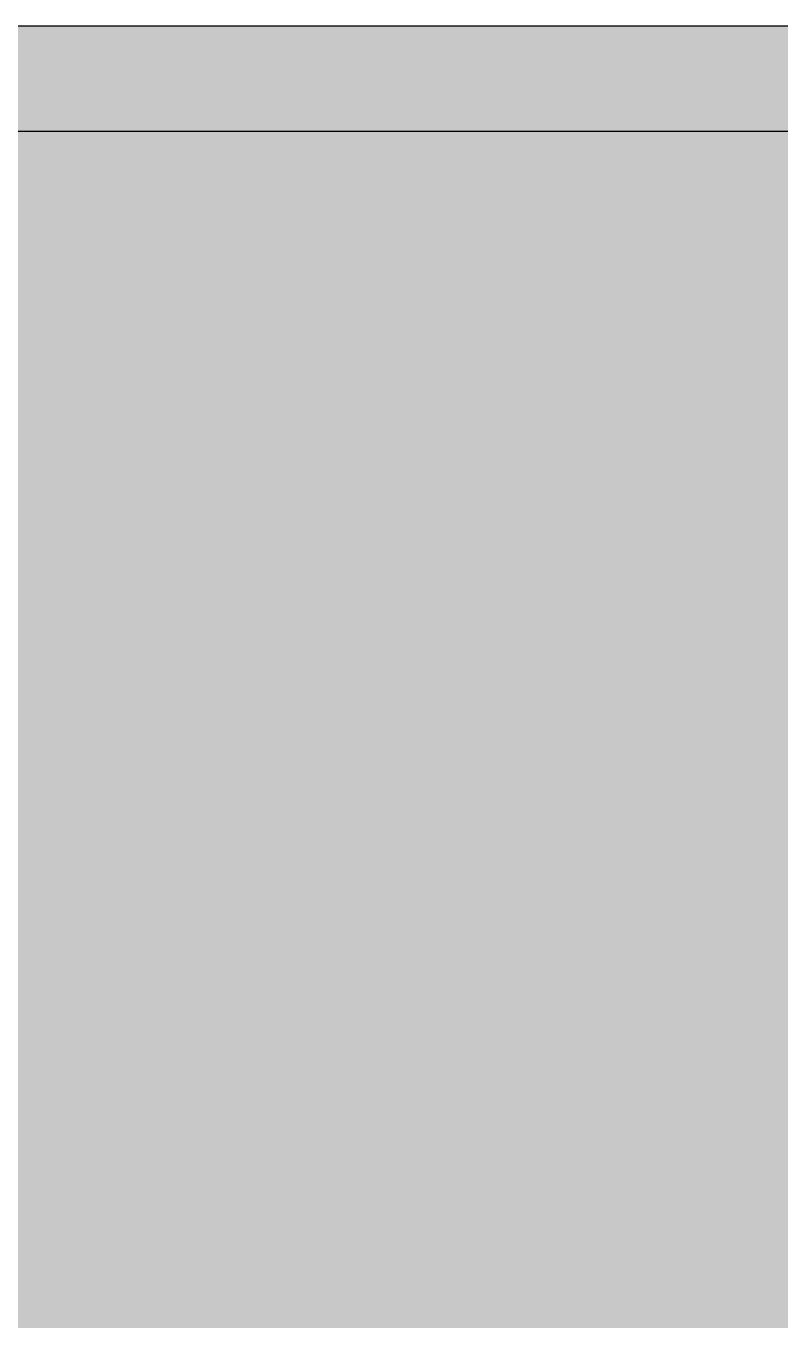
# Model space of a CAD drawing. Header units: millimetres. Extents: x 0 to 318, y 0 to 212.
# Drawn here: x 101.6 to 139.6, y 146.6 to 211.7 of the extents above; entities that cross this region are included whole.
import ezdxf

# ---------------------------------------------------------------- set-up
doc = ezdxf.new("R2010")
doc.units = ezdxf.units.MM

msp = doc.modelspace()

# ---------------------------------------------------------------- hatches: boundary and pattern name
for color, points in [(254, [(14.1633, 0.0536), (13.9878, 0.0533), (13.8125, 0.0559), (13.6373, 0.061), (13.462, 0.0686), (13.2893, 0.0787), (13.114, 0.0914), (12.9413, 0.1041), (12.7686, 0.1219), (12.5959, 0.1397), (12.4231, 0.16), (12.2504, 0.1829), (12.0777, 0.2057), (11.9075, 0.2337), (11.7373, 0.2616), (11.5672, 0.2921), (11.397, 0.3251), (11.2268, 0.3607), (11.0592, 0.3988), (10.8915, 0.4369), (10.7239, 0.4775), (10.5562, 0.5207), (10.3886, 0.5664), (10.2235, 0.6121), (10.0584, 0.6629), (9.8933, 0.7137), (9.7307, 0.7671), (9.5682, 0.8204), (9.4056, 0.8788), (9.2431, 0.9373), (9.083, 0.9982), (8.923, 1.0617), (8.763, 1.1252), (8.6055, 1.1938), (8.4455, 1.2624), (8.2906, 1.331), (8.1331, 1.4046), (7.9781, 1.4783), (7.8232, 1.5545), (7.6708, 1.6332), (7.5184, 1.7145), (7.366, 1.7958), (7.2161, 1.8796), (7.0663, 1.966), (6.919, 2.0523), (6.7716, 2.1438), (6.6243, 2.2352), (6.4795, 2.3266), (6.3348, 2.4232), (6.19, 2.5197), (6.0477, 2.6187), (5.908, 2.7178), (5.7683, 2.8194), (5.6286, 2.9235), (5.4915, 3.0302), (5.3543, 3.1369), (5.2197, 3.2461), (5.0851, 3.3579), (4.953, 3.4722), (4.8209, 3.5865), (4.6914, 3.7033), (4.5644, 3.8202), (4.4348, 3.9395), (4.3104, 4.0615), (4.1859, 4.1859), (4.0615, 4.3104), (3.9395, 4.4348), (3.8202, 4.5618), (3.7033, 4.6914), (3.5865, 4.8209), (3.4722, 4.953), (3.3579, 5.0851), (3.2487, 5.2197), (3.1369, 5.3543), (3.0302, 5.4915), (2.9235, 5.6286), (2.8194, 5.7683), (2.7178, 5.908), (2.6187, 6.0477), (2.5197, 6.19), (2.4232, 6.3348), (2.3266, 6.477), (2.2352, 6.6243), (2.1438, 6.7691), (2.0523, 6.9164), (1.966, 7.0663), (1.8796, 7.2161), (1.7958, 7.366), (1.7145, 7.5184), (1.6332, 7.6708), (1.5545, 7.8232), (1.4783, 7.9781), (1.4046, 8.1331), (1.331, 8.2906), (1.2598, 8.4455), (1.1913, 8.603), (1.1252, 8.763), (1.0592, 8.923), (0.9982, 9.083), (0.9373, 9.2431), (0.8763, 9.4056), (0.8204, 9.5682), (0.7645, 9.7307), (0.7112, 9.8933), (0.6604, 10.0584), (0.6121, 10.2235), (0.5639, 10.3911), (0.5207, 10.5562), (0.4775, 10.7239), (0.4343, 10.8915), (0.3962, 11.0592), (0.3607, 11.2268), (0.3251, 11.397), (0.2921, 11.5672), (0.2616, 11.7373), (0.2311, 11.9075), (0.2057, 12.0802), (0.1803, 12.2504), (0.1575, 12.4231), (0.1372, 12.5959), (0.1194, 12.7686), (0.1041, 12.9413), (0.0889, 13.1166), (0.0787, 13.2893), (0.0686, 13.4645), (0.061, 13.6373), (0.0559, 13.8125), (0.0508, 13.9878), (0.0508, 14.163), (0.0522, 197.6092), (0.0508, 197.7822), (0.0559, 197.9574), (0.061, 198.1327), (0.0686, 198.308), (0.0787, 198.4807), (0.0889, 198.6559), (0.1041, 198.8287), (0.1194, 199.0014), (0.1372, 199.1741), (0.1575, 199.3468), (0.1803, 199.5195), (0.2057, 199.6923), (0.2311, 199.8624), (0.2616, 200.0326), (0.2921, 200.2028), (0.3251, 200.373), (0.3607, 200.5432), (0.3962, 200.7108), (0.4343, 200.8784), (0.4775, 201.0461), (0.5207, 201.2137), (0.5639, 201.3814), (0.6121, 201.5465), (0.6604, 201.7116), (0.7112, 201.8767), (0.7645, 202.0392), (0.8204, 202.2018), (0.8763, 202.3643), (0.9373, 202.5269), (0.9982, 202.6869), (1.0592, 202.8469), (1.1252, 203.007), (1.1913, 203.1644), (1.2598, 203.3245), (1.331, 203.4794), (1.4046, 203.6369), (1.4783, 203.7918), (1.5545, 203.9468), (1.6332, 204.0992), (1.7145, 204.2516), (1.7958, 204.404), (1.8796, 204.5538), (1.966, 204.7037), (2.0523, 204.851), (2.1438, 204.9983), (2.2352, 205.1456), (2.3266, 205.2904), (2.4232, 205.4352), (2.5197, 205.58), (2.6187, 205.7222), (2.7178, 205.8619), (2.8194, 206.0016), (2.9235, 206.1413), (3.0302, 206.2785), (3.1369, 206.4156), (3.2487, 206.5503), (3.3579, 206.6849), (3.4722, 206.817), (3.5865, 206.949), (3.7033, 207.0786), (3.8202, 207.2056), (3.9395, 207.3351), (4.0615, 207.4596), (4.1859, 207.584), (4.3104, 207.7085), (4.4348, 207.8304), (4.5644, 207.9498), (4.6914, 208.0666), (4.8209, 208.1835), (4.953, 208.2978), (5.0851, 208.4121), (5.2197, 208.5213), (5.3543, 208.6331), (5.4915, 208.7397), (5.6286, 208.8464), (5.7683, 208.9506), (5.908, 209.0522), (6.0477, 209.1512), (6.19, 209.2503), (6.3348, 209.3468), (6.4795, 209.4433), (6.6243, 209.5348), (6.7716, 209.6262), (6.919, 209.7176), (7.0663, 209.804), (7.2161, 209.8904), (7.366, 209.9742), (7.5184, 210.0555), (7.6708, 210.1367), (7.8232, 210.2155), (7.9781, 210.2917), (8.1331, 210.3653), (8.2906, 210.439), (8.4455, 210.5101), (8.6055, 210.5787), (8.763, 210.6447), (8.923, 210.7108), (9.083, 210.7717), (9.2431, 210.8327), (9.4056, 210.8937), (9.5682, 210.9495), (9.7307, 211.0054), (9.8933, 211.0588), (10.0584, 211.1096), (10.2235, 211.1578), (10.3886, 211.2061), (10.5562, 211.2493), (10.7239, 211.2924), (10.8915, 211.3356), (11.0592, 211.3737), (11.2268, 211.4093), (11.397, 211.4448), (11.5672, 211.4779), (11.7373, 211.5083), (11.9075, 211.5388), (12.0777, 211.5642), (12.2504, 211.5896), (12.4231, 211.6125), (12.5959, 211.6328), (12.7686, 211.6506), (12.9413, 211.6658), (13.114, 211.6811), (13.2893, 211.6912), (13.462, 211.7014), (13.6373, 211.709), (13.8125, 211.7141), (13.9878, 211.7192), (14.163, 211.7192), (303.4411, 211.7203), (303.6164, 211.7192), (303.7891, 211.7141), (303.9643, 211.709), (304.1396, 211.7014), (304.3149, 211.6912), (304.4876, 211.6811), (304.6603, 211.6658), (304.8356, 211.6506), (305.0083, 211.6328), (305.181, 211.6125), (305.3512, 211.5896), (305.5239, 211.5642), (305.6941, 211.5388), (305.8668, 211.5083), (306.037, 211.4779), (306.2072, 211.4448), (306.3748, 211.4093), (306.545, 211.3737), (306.7126, 211.3356), (306.8803, 211.2924), (307.0479, 211.2493), (307.213, 211.2061), (307.3781, 211.1578), (307.5432, 211.1096), (307.7083, 211.0588), (307.8734, 211.0054), (308.036, 210.9495), (308.1985, 210.8937), (308.3611, 210.8327), (308.5211, 210.7717), (308.6811, 210.7108), (308.8411, 210.6447), (308.9986, 210.5787), (309.1561, 210.5101), (309.3136, 210.439), (309.4711, 210.3653), (309.626, 210.2917), (309.7784, 210.2155), (309.9333, 210.1367), (310.0857, 210.0555), (310.2381, 209.9742), (310.388, 209.8904), (310.5379, 209.804), (310.6852, 209.7176), (310.8325, 209.6262), (310.9798, 209.5348), (311.1246, 209.4433), (311.2694, 209.3468), (311.4116, 209.2503), (311.5539, 209.1512), (311.6961, 209.0522), (311.8358, 208.9506), (311.9755, 208.8464), (312.1127, 208.7397), (312.2473, 208.6331), (312.3844, 208.5213), (312.5165, 208.4121), (312.6511, 208.2978), (312.7807, 208.1835), (312.9128, 208.0666), (313.0398, 207.9498), (313.1668, 207.8304), (313.2938, 207.7085), (313.4182, 207.584), (313.5427, 207.4596), (313.6621, 207.3351), (313.784, 207.2056), (313.9008, 207.0786), (314.0177, 206.949), (314.132, 206.817), (314.2463, 206.6849), (314.3555, 206.5503), (314.4647, 206.4156), (314.5739, 206.2785), (314.6781, 206.1413), (314.7822, 206.0016), (314.8863, 205.8619), (314.9854, 205.7222), (315.0845, 205.58), (315.181, 205.4352), (315.275, 205.2904), (315.3689, 205.1456), (315.4604, 204.9983), (315.5493, 204.851), (315.6382, 204.7037), (315.7245, 204.5538), (315.8084, 204.404), (315.8896, 204.2516), (315.9684, 204.0992), (316.0471, 203.9468), (316.1233, 203.7918), (316.1995, 203.6369), (316.2706, 203.4794), (316.3418, 203.3245), (316.4103, 203.1644), (316.4764, 203.007), (316.5424, 202.8469), (316.6059, 202.6869), (316.6669, 202.5269), (316.7253, 202.3643), (316.7812, 202.2018), (316.8371, 202.0392), (316.8904, 201.8767), (316.9412, 201.7116), (316.9895, 201.5465), (317.0377, 201.3814), (317.0834, 201.2137), (317.1266, 201.0461), (317.1673, 200.8784), (317.2054, 200.7108), (317.2435, 200.5432), (317.2765, 200.373), (317.3095, 200.2028), (317.34, 200.0326), (317.3705, 199.8624), (317.3959, 199.6923), (317.4213, 199.5195), (317.4441, 199.3468), (317.4644, 199.1741), (317.4822, 199.0014), (317.4975, 198.8287), (317.5127, 198.6559), (317.5229, 198.4807), (317.533, 198.308), (317.5406, 198.1327), (317.5457, 197.9574), (317.5508, 197.7822), (317.5508, 197.6069), (317.5522, 14.1647), (317.5508, 13.9878), (317.5457, 13.8125), (317.5406, 13.6373), (317.533, 13.4645), (317.5229, 13.2893), (317.5127, 13.1166), (317.4975, 12.9413), (317.4822, 12.7686), (317.4644, 12.5959), (317.4441, 12.4231), (317.4213, 12.2504), (317.3959, 12.0802), (317.3705, 11.9075), (317.34, 11.7373), (317.3095, 11.5672), (317.2765, 11.397), (317.2435, 11.2268), (317.2054, 11.0592), (317.1673, 10.8915), (317.1266, 10.7239), (317.0834, 10.5562), (317.0377, 10.3911), (316.9895, 10.2235), (316.9412, 10.0584), (316.8904, 9.8933), (316.8371, 9.7307), (316.7812, 9.5682), (316.7253, 9.4056), (316.6669, 9.2431), (316.6059, 9.083), (316.5424, 8.923), (316.4764, 8.763), (316.4103, 8.603), (316.3418, 8.4455), (316.2706, 8.2906), (316.1995, 8.1331), (316.1233, 7.9781), (316.0471, 7.8232), (315.9684, 7.6708), (315.8896, 7.5184), (315.8084, 7.366), (315.7245, 7.2161), (315.6382, 7.0663), (315.5493, 6.9164), (315.4604, 6.7691), (315.3689, 6.6243), (315.275, 6.477), (315.181, 6.3348), (315.0845, 6.19), (314.9854, 6.0477), (314.8863, 5.908), (314.7822, 5.7683), (314.6781, 5.6286), (314.5739, 5.4915), (314.4647, 5.3543), (314.3555, 5.2197), (314.2463, 5.0851), (314.132, 4.953), (314.0177, 4.8209), (313.9008, 4.6914), (313.784, 4.5618), (313.6621, 4.4348), (313.5427, 4.3104), (313.4182, 4.1859), (313.2938, 4.0615), (313.1668, 3.9395), (313.0398, 3.8202), (312.9128, 3.7033), (312.7807, 3.5865), (312.6511, 3.4722), (312.5165, 3.3579), (312.3844, 3.2461), (312.2473, 3.1369), (312.1127, 3.0302), (311.9755, 2.9235), (311.8358, 2.8194), (311.6961, 2.7178), (311.5539, 2.6187), (311.4116, 2.5197), (311.2694, 2.4232), (311.1246, 2.3266), (310.9798, 2.2352), (310.8325, 2.1438), (310.6852, 2.0523), (310.5379, 1.966), (310.388, 1.8796), (310.2381, 1.7958), (310.0857, 1.7145), (309.9333, 1.6332), (309.7784, 1.5545), (309.626, 1.4783), (309.4711, 1.4046), (309.3136, 1.331), (309.1561, 1.2624), (308.9986, 1.1938), (308.8411, 1.1252), (308.6811, 1.0617), (308.5211, 0.9982), (308.3611, 0.9373), (308.1985, 0.8788), (308.036, 0.8204), (307.8734, 0.7671), (307.7083, 0.7137), (307.5432, 0.6629), (307.3781, 0.6121), (307.213, 0.5664), (307.0479, 0.5207), (306.8803, 0.4775), (306.7126, 0.4369), (306.545, 0.3988), (306.3748, 0.3607), (306.2072, 0.3251), (306.037, 0.2921), (305.8668, 0.2616), (305.6941, 0.2337), (305.5239, 0.2057), (305.3512, 0.1829), (305.181, 0.16), (305.0083, 0.1397), (304.8356, 0.1219), (304.6603, 0.1041), (304.4876, 0.0914), (304.3149, 0.0787), (304.1396, 0.0686), (303.9643, 0.061), (303.7891, 0.0559), (303.6164, 0.0533), (303.4411, 0.0533)]), (144, [(14.1633, 5.3453), (13.9344, 5.3467), (13.7084, 5.3543), (13.4849, 5.3696), (13.2613, 5.3899), (13.0378, 5.4153), (12.8194, 5.4458), (12.6009, 5.4813), (12.385, 5.522), (12.1717, 5.5702), (11.9583, 5.621), (11.7475, 5.6794), (11.5392, 5.7404), (11.3335, 5.8064), (11.1303, 5.8801), (10.9296, 5.9563), (10.729, 6.0376), (10.5334, 6.1239), (10.3378, 6.2128), (10.1473, 6.3094), (9.9593, 6.4084), (9.7714, 6.5126), (9.5885, 6.6218), (9.4082, 6.7335), (9.2304, 6.8504), (9.0576, 6.9698), (8.8849, 7.0968), (8.7173, 7.2238), (8.5522, 7.3584), (8.3896, 7.4955), (8.2321, 7.6352), (8.0772, 7.78), (7.9273, 7.9273), (7.7775, 8.0772), (7.6352, 8.2321), (7.493, 8.3922), (7.3558, 8.5522), (7.2238, 8.7173), (7.0942, 8.8875), (6.9698, 9.0576), (6.8504, 9.2329), (6.7335, 9.4107), (6.6192, 9.591), (6.5126, 9.7739), (6.4084, 9.9593), (6.3068, 10.1473), (6.2128, 10.3403), (6.1214, 10.5334), (6.035, 10.7315), (5.9538, 10.9296), (5.8776, 11.1303), (5.8064, 11.3335), (5.7404, 11.5418), (5.6769, 11.75), (5.621, 11.9583), (5.5677, 12.1717), (5.522, 12.385), (5.4813, 12.6009), (5.4432, 12.8194), (5.4127, 13.0404), (5.3873, 13.2613), (5.3696, 13.4849), (5.3543, 13.7084), (5.3467, 13.937), (5.3416, 14.163), (5.3439, 197.6092), (5.3467, 197.8355), (5.3543, 198.0616), (5.3696, 198.2851), (5.3873, 198.5086), (5.4127, 198.7321), (5.4432, 198.9506), (5.4813, 199.169), (5.522, 199.3849), (5.5677, 199.5983), (5.621, 199.8116), (5.6769, 200.0225), (5.7404, 200.2307), (5.8064, 200.4365), (5.8776, 200.6397), (5.9538, 200.8403), (6.035, 201.041), (6.1214, 201.2366), (6.2128, 201.4322), (6.3068, 201.6227), (6.4084, 201.8106), (6.5126, 201.9986), (6.6192, 202.1815), (6.7335, 202.3618), (6.8504, 202.5396), (6.9698, 202.7123), (7.0942, 202.885), (7.2238, 203.0527), (7.3558, 203.2178), (7.493, 203.3803), (7.6352, 203.5378), (7.7775, 203.6928), (7.9273, 203.8426), (8.0772, 203.9925), (8.2321, 204.1347), (8.3896, 204.277), (8.5522, 204.4141), (8.7173, 204.5462), (8.8849, 204.6757), (9.0576, 204.8002), (9.2304, 204.9196), (9.4082, 205.0364), (9.5885, 205.1507), (9.7714, 205.2574), (9.9593, 205.3615), (10.1473, 205.4631), (10.3378, 205.5571), (10.5334, 205.6486), (10.729, 205.7349), (10.9296, 205.8162), (11.1303, 205.8924), (11.3335, 205.9635), (11.5392, 206.0296), (11.7475, 206.0931), (11.9583, 206.1489), (12.1717, 206.2023), (12.385, 206.248), (12.6009, 206.2886), (12.8194, 206.3267), (13.0378, 206.3572), (13.2613, 206.3826), (13.4849, 206.4004), (13.7084, 206.4156), (13.9344, 206.4233), (14.163, 206.4283), (303.4411, 206.4286), (303.6672, 206.4233), (303.8932, 206.4156), (304.1193, 206.4004), (304.3428, 206.3826), (304.5638, 206.3572), (304.7822, 206.3267), (305.0007, 206.2886), (305.2166, 206.248), (305.4325, 206.2023), (305.6433, 206.1489), (305.8541, 206.0931), (306.0624, 206.0296), (306.2681, 205.9635), (306.4713, 205.8924), (306.6745, 205.8162), (306.8726, 205.7349), (307.0708, 205.6486), (307.2638, 205.5571), (307.4543, 205.4631), (307.6448, 205.3615), (307.8302, 205.2574), (308.0131, 205.1507), (308.1934, 205.0364), (308.3712, 204.9196), (308.5465, 204.8002), (308.7167, 204.6757), (308.8843, 204.5462), (309.0494, 204.4141), (309.212, 204.277), (309.3695, 204.1347), (309.5244, 203.9925), (309.6768, 203.8426), (309.8241, 203.6928), (309.9689, 203.5378), (310.1086, 203.3803), (310.2458, 203.2178), (310.3778, 203.0527), (310.5074, 202.885), (310.6318, 202.7123), (310.7538, 202.5396), (310.8706, 202.3618), (310.9824, 202.1815), (311.0916, 201.9986), (311.1957, 201.8106), (311.2948, 201.6227), (311.3888, 201.4322), (311.4802, 201.2366), (311.5666, 201.041), (311.6478, 200.8403), (311.724, 200.6397), (311.7952, 200.4365), (311.8637, 200.2307), (311.9247, 200.0225), (311.9806, 199.8116), (312.0339, 199.5983), (312.0796, 199.3849), (312.1203, 199.169), (312.1584, 198.9506), (312.1889, 198.7321), (312.2143, 198.5086), (312.2346, 198.2851), (312.2473, 198.0616), (312.2574, 197.8355), (312.26, 197.6069), (312.2605, 14.1647), (312.2574, 13.937), (312.2473, 13.7084), (312.2346, 13.4849), (312.2143, 13.2613), (312.1889, 13.0404), (312.1584, 12.8194), (312.1203, 12.6009), (312.0796, 12.385), (312.0339, 12.1717), (311.9806, 11.9583), (311.9247, 11.75), (311.8637, 11.5418), (311.7952, 11.3335), (311.724, 11.1303), (311.6478, 10.9296), (311.5666, 10.7315), (311.4802, 10.5334), (311.3888, 10.3403), (311.2948, 10.1473), (311.1957, 9.9593), (311.0916, 9.7739), (310.9824, 9.591), (310.8706, 9.4107), (310.7538, 9.2329), (310.6318, 9.0576), (310.5074, 8.8875), (310.3778, 8.7173), (310.2458, 8.5522), (310.1086, 8.3922), (309.9689, 8.2321), (309.8241, 8.0772), (309.6768, 7.9273), (309.5244, 7.78), (309.3695, 7.6352), (309.212, 7.4955), (309.0494, 7.3584), (308.8843, 7.2238), (308.7167, 7.0968), (308.5465, 6.9698), (308.3712, 6.8504), (308.1934, 6.7335), (308.0131, 6.6218), (307.8302, 6.5126), (307.6448, 6.4084), (307.4543, 6.3094), (307.2638, 6.2128), (307.0708, 6.1239), (306.8726, 6.0376), (306.6745, 5.9563), (306.4713, 5.8801), (306.2681, 5.8064), (306.0624, 5.7404), (305.8541, 5.6794), (305.6433, 5.621), (305.4325, 5.5702), (305.2166, 5.522), (305.0007, 5.4813), (304.7822, 5.4458), (304.5638, 5.4153), (304.3428, 5.3899), (304.1193, 5.3696), (303.8932, 5.3543), (303.6672, 5.3467), (303.4411, 5.3442)])]:
    msp.add_hatch(color=color).paths.add_polyline_path(points)
h = msp.add_hatch(color=254)
edge = h.paths.add_edge_path()
edge.add_line((129.2433, 160.9545), (129.4308, 160.9547))
edge.add_line((129.4308, 160.9547), (129.6162, 160.9598))
edge.add_line((129.6162, 160.9598), (129.8016, 160.9674))
edge.add_line((129.8016, 160.9674), (129.982, 160.9801))
edge.add_line((129.982, 160.9801), (130.1648, 160.9954))
edge.add_line((130.1648, 160.9954), (130.3426, 161.0157))
edge.add_line((130.3426, 161.0157), (130.5179, 161.0385))
edge.add_line((130.5179, 161.0385), (130.6932, 161.0639))
edge.add_line((130.6932, 161.0639), (130.8659, 161.0944))
edge.add_line((130.8659, 161.0944), (131.0361, 161.13))
edge.add_line((131.0361, 161.13), (131.2037, 161.1681))
edge.add_line((131.2037, 161.1681), (131.3688, 161.2087))
edge.add_line((131.3688, 161.2087), (131.5339, 161.2544))
edge.add_line((131.5339, 161.2544), (131.6939, 161.3027))
edge.add_line((131.6939, 161.3027), (131.8539, 161.356))
edge.add_line((131.8539, 161.356), (132.0089, 161.4119))
edge.add_line((132.0089, 161.4119), (132.1638, 161.4754))
edge.add_line((132.1638, 161.4754), (132.3162, 161.5389))
edge.add_line((132.3162, 161.5389), (132.4661, 161.6075))
edge.add_line((132.4661, 161.6075), (132.6134, 161.6812))
edge.add_line((132.6134, 161.6812), (132.7556, 161.7599))
edge.add_line((132.7556, 161.7599), (132.8979, 161.8412))
edge.add_line((132.8979, 161.8412), (133.0376, 161.9275))
edge.add_line((133.0376, 161.9275), (133.1747, 162.0164))
edge.add_line((133.1747, 162.0164), (133.3068, 162.1104))
edge.add_line((133.3068, 162.1104), (133.4389, 162.2095))
edge.add_line((133.4389, 162.2095), (133.5684, 162.3136))
edge.add_line((133.5684, 162.3136), (133.6929, 162.4203))
edge.add_line((133.6929, 162.4203), (133.8174, 162.5321))
edge.add_line((133.8174, 162.5321), (133.9367, 162.6489))
edge.add_line((133.9367, 162.6489), (134.0536, 162.7683))
edge.add_line((134.0536, 162.7683), (134.1679, 162.8953))
edge.add_line((134.1679, 162.8953), (134.2796, 163.0248))
edge.add_line((134.2796, 163.0248), (134.3863, 163.1594))
edge.add_line((134.3863, 163.1594), (134.493, 163.2966))
edge.add_line((134.493, 163.2966), (134.5946, 163.4414))
edge.add_line((134.5946, 163.4414), (134.6937, 163.5912))
edge.add_line((134.6937, 163.5912), (134.7902, 163.7436))
edge.add_line((134.7902, 163.7436), (134.8816, 163.9011))
edge.add_line((134.8816, 163.9011), (134.9731, 164.0637))
edge.add_line((134.9731, 164.0637), (135.0594, 164.2339))
edge.add_line((135.0594, 164.2339), (135.1407, 164.4066))
edge.add_line((135.1407, 164.4066), (135.222, 164.5844))
edge.add_line((135.222, 164.5844), (135.2982, 164.7673))
edge.add_line((135.2982, 164.7673), (135.3718, 164.9552))
edge.add_line((135.3718, 164.9552), (135.4404, 165.1457))
edge.add_line((135.4404, 165.1457), (135.5065, 165.3438))
edge.add_line((135.5065, 165.3438), (135.57, 165.547))
edge.add_line((135.57, 165.547), (135.6284, 165.7553))
edge.add_line((135.6284, 165.7553), (135.6843, 165.9687))
edge.add_line((135.6843, 165.9687), (135.7351, 166.1871))
edge.add_line((135.7351, 166.1871), (135.7833, 166.4132))
edge.add_line((135.7833, 166.4132), (135.829, 166.6418))
edge.add_line((135.829, 166.6418), (135.8697, 166.8755))
edge.add_line((135.8697, 166.8755), (135.9078, 167.1168))
edge.add_line((135.9078, 167.1168), (135.9408, 167.3631))
edge.add_line((135.9408, 167.3631), (135.9713, 167.6121))
edge.add_line((135.9713, 167.6121), (135.9967, 167.8686))
edge.add_line((135.9967, 167.8686), (136.0195, 168.1302))
edge.add_line((136.0195, 168.1302), (136.0373, 168.3995))
edge.add_line((136.0373, 168.3995), (136.05, 168.6712))
edge.add_line((136.05, 168.6712), (136.0602, 168.9506))
edge.add_line((136.0602, 168.9506), (136.0678, 169.2351))
edge.add_line((136.0678, 169.2351), (136.0678, 169.5272))
edge.add_line((136.0678, 169.5272), (136.0678, 169.8168))
edge.add_line((136.0678, 169.8168), (136.0602, 170.1013))
edge.add_line((136.0602, 170.1013), (136.05, 170.3807))
edge.add_line((136.05, 170.3807), (136.0373, 170.6524))
edge.add_line((136.0373, 170.6524), (136.0195, 170.9217))
edge.add_line((136.0195, 170.9217), (135.9967, 171.1833))
edge.add_line((135.9967, 171.1833), (135.9713, 171.4398))
edge.add_line((135.9713, 171.4398), (135.9408, 171.6913))
edge.add_line((135.9408, 171.6913), (135.9078, 171.9351))
edge.add_line((135.9078, 171.9351), (135.8697, 172.1764))
edge.add_line((135.8697, 172.1764), (135.829, 172.4101))
edge.add_line((135.829, 172.4101), (135.7833, 172.6387))
edge.add_line((135.7833, 172.6387), (135.7351, 172.8648))
edge.add_line((135.7351, 172.8648), (135.6843, 173.0832))
edge.add_line((135.6843, 173.0832), (135.6284, 173.2966))
edge.add_line((135.6284, 173.2966), (135.57, 173.5049))
edge.add_line((135.57, 173.5049), (135.5065, 173.7081))
edge.add_line((135.5065, 173.7081), (135.4404, 173.9062))
edge.add_line((135.4404, 173.9062), (135.3718, 174.0992))
edge.add_line((135.3718, 174.0992), (135.2982, 174.2872))
edge.add_line((135.2982, 174.2872), (135.222, 174.4675))
edge.add_line((135.222, 174.4675), (135.1407, 174.6453))
edge.add_line((135.1407, 174.6453), (135.0594, 174.8206))
edge.add_line((135.0594, 174.8206), (134.9731, 174.9882))
edge.add_line((134.9731, 174.9882), (134.8816, 175.1508))
edge.add_line((134.8816, 175.1508), (134.7902, 175.3083))
edge.add_line((134.7902, 175.3083), (134.6937, 175.4607))
edge.add_line((134.6937, 175.4607), (134.5946, 175.6105))
edge.add_line((134.5946, 175.6105), (134.493, 175.7553))
edge.add_line((134.493, 175.7553), (134.3863, 175.8925))
edge.add_line((134.3863, 175.8925), (134.2796, 176.0271))
edge.add_line((134.2796, 176.0271), (134.1679, 176.1592))
edge.add_line((134.1679, 176.1592), (134.0536, 176.2836))
edge.add_line((134.0536, 176.2836), (133.9367, 176.403))
edge.add_line((133.9367, 176.403), (133.8174, 176.5198))
edge.add_line((133.8174, 176.5198), (133.6929, 176.6316))
edge.add_line((133.6929, 176.6316), (133.5684, 176.7408))
edge.add_line((133.5684, 176.7408), (133.4389, 176.8424))
edge.add_line((133.4389, 176.8424), (133.3068, 176.9415))
edge.add_line((133.3068, 176.9415), (133.1747, 177.0355))
edge.add_line((133.1747, 177.0355), (133.0376, 177.1269))
edge.add_line((133.0376, 177.1269), (132.8979, 177.2107))
edge.add_line((132.8979, 177.2107), (132.7556, 177.292))
edge.add_line((132.7556, 177.292), (132.6134, 177.3707))
edge.add_line((132.6134, 177.3707), (132.4661, 177.4444))
edge.add_line((132.4661, 177.4444), (132.3162, 177.513))
edge.add_line((132.3162, 177.513), (132.1638, 177.579))
edge.add_line((132.1638, 177.579), (132.0089, 177.64))
edge.add_line((132.0089, 177.64), (131.8539, 177.6959))
edge.add_line((131.8539, 177.6959), (131.6939, 177.7492))
edge.add_line((131.6939, 177.7492), (131.5339, 177.7975))
edge.add_line((131.5339, 177.7975), (131.3688, 177.8432))
edge.add_line((131.3688, 177.8432), (131.2037, 177.8864))
edge.add_line((131.2037, 177.8864), (131.0361, 177.9219))
edge.add_line((131.0361, 177.9219), (130.8659, 177.9575))
edge.add_line((130.8659, 177.9575), (130.6932, 177.988))
edge.add_line((130.6932, 177.988), (130.5179, 178.0134))
edge.add_line((130.5179, 178.0134), (130.3426, 178.0362))
edge.add_line((130.3426, 178.0362), (130.1648, 178.0565))
edge.add_line((130.1648, 178.0565), (129.982, 178.0718))
edge.add_line((129.982, 178.0718), (129.8016, 178.0845))
edge.add_line((129.8016, 178.0845), (129.6162, 178.0921))
edge.add_line((129.6162, 178.0921), (129.4308, 178.0972))
edge.add_line((129.4308, 178.0972), (129.2428, 178.0997))
edge.add_line((129.2428, 178.0997), (129.0549, 178.0972))
edge.add_line((129.0549, 178.0972), (128.8669, 178.0921))
edge.add_line((128.8669, 178.0921), (128.684, 178.0845))
edge.add_line((128.684, 178.0845), (128.5011, 178.0718))
edge.add_line((128.5011, 178.0718), (128.3208, 178.0565))
edge.add_line((128.3208, 178.0565), (128.143, 178.0362))
edge.add_line((128.143, 178.0362), (127.9652, 178.0134))
edge.add_line((127.9652, 178.0134), (127.7899, 177.988))
edge.add_line((127.7899, 177.988), (127.6198, 177.9575))
edge.add_line((127.6198, 177.9575), (127.4496, 177.9219))
edge.add_line((127.4496, 177.9219), (127.2819, 177.8864))
edge.add_line((127.2819, 177.8864), (127.1143, 177.8432))
edge.add_line((127.1143, 177.8432), (126.9517, 177.7975))
edge.add_line((126.9517, 177.7975), (126.7892, 177.7492))
edge.add_line((126.7892, 177.7492), (126.6317, 177.6959))
edge.add_line((126.6317, 177.6959), (126.4742, 177.64))
edge.add_line((126.4742, 177.64), (126.3193, 177.579))
edge.add_line((126.3193, 177.579), (126.1694, 177.513))
edge.add_line((126.1694, 177.513), (126.0196, 177.4444))
edge.add_line((126.0196, 177.4444), (125.8722, 177.3707))
edge.add_line((125.8722, 177.3707), (125.7275, 177.292))
edge.add_line((125.7275, 177.292), (125.5852, 177.2107))
edge.add_line((125.5852, 177.2107), (125.4481, 177.1269))
edge.add_line((125.4481, 177.1269), (125.3109, 177.0355))
edge.add_line((125.3109, 177.0355), (125.1763, 176.9415))
edge.add_line((125.1763, 176.9415), (125.0467, 176.8424))
edge.add_line((125.0467, 176.8424), (124.9172, 176.7408))
edge.add_line((124.9172, 176.7408), (124.7927, 176.6316))
edge.add_line((124.7927, 176.6316), (124.6683, 176.5198))
edge.add_line((124.6683, 176.5198), (124.5489, 176.403))
edge.add_line((124.5489, 176.403), (124.4321, 176.2836))
edge.add_line((124.4321, 176.2836), (124.3178, 176.1592))
edge.add_line((124.3178, 176.1592), (124.206, 176.0271))
edge.add_line((124.206, 176.0271), (124.0968, 175.8925))
edge.add_line((124.0968, 175.8925), (123.9926, 175.7553))
edge.add_line((123.9926, 175.7553), (123.891, 175.6105))
edge.add_line((123.891, 175.6105), (123.792, 175.4607))
edge.add_line((123.792, 175.4607), (123.6955, 175.3083))
edge.add_line((123.6955, 175.3083), (123.604, 175.1508))
edge.add_line((123.604, 175.1508), (123.5126, 174.9882))
edge.add_line((123.5126, 174.9882), (123.4262, 174.8206))
edge.add_line((123.4262, 174.8206), (123.3449, 174.6453))
edge.add_line((123.3449, 174.6453), (123.2637, 174.4675))
edge.add_line((123.2637, 174.4675), (123.1875, 174.2872))
edge.add_line((123.1875, 174.2872), (123.1138, 174.0992))
edge.add_line((123.1138, 174.0992), (123.0452, 173.9062))
edge.add_line((123.0452, 173.9062), (122.9792, 173.7081))
edge.add_line((122.9792, 173.7081), (122.9157, 173.5049))
edge.add_line((122.9157, 173.5049), (122.8573, 173.2966))
edge.add_line((122.8573, 173.2966), (122.8014, 173.0832))
edge.add_line((122.8014, 173.0832), (122.7506, 172.8648))
edge.add_line((122.7506, 172.8648), (122.7023, 172.6387))
edge.add_line((122.7023, 172.6387), (122.6566, 172.4101))
edge.add_line((122.6566, 172.4101), (122.616, 172.1764))
edge.add_line((122.616, 172.1764), (122.5779, 171.9351))
edge.add_line((122.5779, 171.9351), (122.5448, 171.6913))
edge.add_line((122.5448, 171.6913), (122.5144, 171.4398))
edge.add_line((122.5144, 171.4398), (122.489, 171.1833))
edge.add_line((122.489, 171.1833), (122.4661, 170.9217))
edge.add_line((122.4661, 170.9217), (122.4483, 170.6524))
edge.add_line((122.4483, 170.6524), (122.4356, 170.3807))
edge.add_line((122.4356, 170.3807), (122.4255, 170.1013))
edge.add_line((122.4255, 170.1013), (122.4178, 169.8168))
edge.add_line((122.4178, 169.8168), (122.4178, 169.5272))
edge.add_line((122.4178, 169.5272), (122.4178, 169.2504))
edge.add_line((122.4178, 169.2504), (122.4255, 168.9786))
edge.add_line((122.4255, 168.9786), (122.4356, 168.7119))
edge.add_line((122.4356, 168.7119), (122.4483, 168.4503))
edge.add_line((122.4483, 168.4503), (122.4661, 168.1937))
edge.add_line((122.4661, 168.1937), (122.489, 167.9423))
edge.add_line((122.489, 167.9423), (122.5144, 167.6959))
edge.add_line((122.5144, 167.6959), (122.5448, 167.452))
edge.add_line((122.5448, 167.452), (122.5779, 167.2158))
edge.add_line((122.5779, 167.2158), (122.616, 166.9821))
edge.add_line((122.616, 166.9821), (122.6566, 166.7535))
edge.add_line((122.6566, 166.7535), (122.7023, 166.53))
edge.add_line((122.7023, 166.53), (122.7506, 166.3116))
edge.add_line((122.7506, 166.3116), (122.8014, 166.0982))
edge.add_line((122.8014, 166.0982), (122.8573, 165.8874))
edge.add_line((122.8573, 165.8874), (122.9157, 165.6817))
edge.add_line((122.9157, 165.6817), (122.9792, 165.481))
edge.add_line((122.9792, 165.481), (123.0452, 165.2854))
edge.add_line((123.0452, 165.2854), (123.1138, 165.0949))
edge.add_line((123.1138, 165.0949), (123.1875, 164.907))
edge.add_line((123.1875, 164.907), (123.2637, 164.7241))
edge.add_line((123.2637, 164.7241), (123.3449, 164.5463))
edge.add_line((123.3449, 164.5463), (123.4262, 164.3736))
edge.add_line((123.4262, 164.3736), (123.5126, 164.2059))
edge.add_line((123.5126, 164.2059), (123.604, 164.0408))
edge.add_line((123.604, 164.0408), (123.6955, 163.8808))
edge.add_line((123.6955, 163.8808), (123.792, 163.7259))
edge.add_line((123.792, 163.7259), (123.891, 163.5735))
edge.add_line((123.891, 163.5735), (123.9926, 163.4261))
edge.add_line((123.9926, 163.4261), (124.0968, 163.2839))
edge.add_line((124.0968, 163.2839), (124.206, 163.1467))
edge.add_line((124.206, 163.1467), (124.3178, 163.0147))
edge.add_line((124.3178, 163.0147), (124.4321, 162.8851))
edge.add_line((124.4321, 162.8851), (124.5489, 162.7607))
edge.add_line((124.5489, 162.7607), (124.6683, 162.6387))
edge.add_line((124.6683, 162.6387), (124.7927, 162.5219))
edge.add_line((124.7927, 162.5219), (124.9172, 162.4101))
edge.add_line((124.9172, 162.4101), (125.0467, 162.3035))
edge.add_line((125.0467, 162.3035), (125.1763, 162.1993))
edge.add_line((125.1763, 162.1993), (125.3109, 162.1003))
edge.add_line((125.3109, 162.1003), (125.4481, 162.0063))
edge.add_line((125.4481, 162.0063), (125.5852, 161.9148))
edge.add_line((125.5852, 161.9148), (125.7275, 161.8285))
edge.add_line((125.7275, 161.8285), (125.8722, 161.7447))
edge.add_line((125.8722, 161.7447), (126.0196, 161.6685))
edge.add_line((126.0196, 161.6685), (126.1694, 161.5948))
edge.add_line((126.1694, 161.5948), (126.3193, 161.5237))
edge.add_line((126.3193, 161.5237), (126.4742, 161.4576))
edge.add_line((126.4742, 161.4576), (126.6317, 161.3967))
edge.add_line((126.6317, 161.3967), (126.7892, 161.3383))
edge.add_line((126.7892, 161.3383), (126.9517, 161.2849))
edge.add_line((126.9517, 161.2849), (127.1143, 161.2367))
edge.add_line((127.1143, 161.2367), (127.2819, 161.1909))
edge.add_line((127.2819, 161.1909), (127.4496, 161.1478))
edge.add_line((127.4496, 161.1478), (127.6198, 161.1122))
edge.add_line((127.6198, 161.1122), (127.7899, 161.0792))
edge.add_line((127.7899, 161.0792), (127.9652, 161.0487))
edge.add_line((127.9652, 161.0487), (128.143, 161.0233))
edge.add_line((128.143, 161.0233), (128.3208, 161.003))
edge.add_line((128.3208, 161.003), (128.5011, 160.9852))
edge.add_line((128.5011, 160.9852), (128.684, 160.97))
edge.add_line((128.684, 160.97), (128.8669, 160.9598))
edge.add_line((128.8669, 160.9598), (129.0549, 160.9547))
edge.add_line((129.0549, 160.9547), (129.2428, 160.9522))
edge = h.paths.add_edge_path(flags=16)
edge.add_line((129.2433, 175.5274), (129.3571, 175.5242))
edge.add_line((129.3571, 175.5242), (129.4689, 175.5216))
edge.add_line((129.4689, 175.5216), (129.5806, 175.514))
edge.add_line((129.5806, 175.514), (129.6899, 175.5064))
edge.add_line((129.6899, 175.5064), (129.7965, 175.4937))
edge.add_line((129.7965, 175.4937), (129.9007, 175.4784))
edge.add_line((129.9007, 175.4784), (130.0048, 175.4632))
edge.add_line((130.0048, 175.4632), (130.1039, 175.4429))
edge.add_line((130.1039, 175.4429), (130.2029, 175.42))
edge.add_line((130.2029, 175.42), (130.2995, 175.3946))
edge.add_line((130.2995, 175.3946), (130.3934, 175.3667))
edge.add_line((130.3934, 175.3667), (130.4874, 175.3362))
edge.add_line((130.4874, 175.3362), (130.5789, 175.3032))
edge.add_line((130.5789, 175.3032), (130.6652, 175.2676))
edge.add_line((130.6652, 175.2676), (130.7541, 175.2295))
edge.add_line((130.7541, 175.2295), (130.8379, 175.1863))
edge.add_line((130.8379, 175.1863), (130.9192, 175.1432))
edge.add_line((130.9192, 175.1432), (131.0005, 175.0949))
edge.add_line((131.0005, 175.0949), (131.0792, 175.0441))
edge.add_line((131.0792, 175.0441), (131.158, 174.9908))
edge.add_line((131.158, 174.9908), (131.2316, 174.9349))
edge.add_line((131.2316, 174.9349), (131.3053, 174.8765))
edge.add_line((131.3053, 174.8765), (131.3764, 174.8155))
edge.add_line((131.3764, 174.8155), (131.445, 174.7495))
edge.add_line((131.445, 174.7495), (131.5136, 174.6809))
edge.add_line((131.5136, 174.6809), (131.5796, 174.6098))
edge.add_line((131.5796, 174.6098), (131.6431, 174.5361))
edge.add_line((131.6431, 174.5361), (131.7041, 174.4599))
edge.add_line((131.7041, 174.4599), (131.765, 174.3786))
edge.add_line((131.765, 174.3786), (131.8235, 174.2973))
edge.add_line((131.8235, 174.2973), (131.8793, 174.211))
edge.add_line((131.8793, 174.211), (131.9327, 174.1221))
edge.add_line((131.9327, 174.1221), (131.986, 174.0281))
edge.add_line((131.986, 174.0281), (132.0368, 173.9341))
edge.add_line((132.0368, 173.9341), (132.0851, 173.8351))
edge.add_line((132.0851, 173.8351), (132.1333, 173.7335))
edge.add_line((132.1333, 173.7335), (132.1791, 173.6293))
edge.add_line((132.1791, 173.6293), (132.2222, 173.5201))
edge.add_line((132.2222, 173.5201), (132.2654, 173.4083))
edge.add_line((132.2654, 173.4083), (132.3061, 173.294))
edge.add_line((132.3061, 173.294), (132.3442, 173.1772))
edge.add_line((132.3442, 173.1772), (132.3797, 173.0553))
edge.add_line((132.3797, 173.0553), (132.4153, 172.9308))
edge.add_line((132.4153, 172.9308), (132.4483, 172.8038))
edge.add_line((132.4483, 172.8038), (132.4813, 172.6717))
edge.add_line((132.4813, 172.6717), (132.5093, 172.5371))
edge.add_line((132.5093, 172.5371), (132.5372, 172.4))
edge.add_line((132.5372, 172.4), (132.5651, 172.2577))
edge.add_line((132.5651, 172.2577), (132.5905, 172.1129))
edge.add_line((132.5905, 172.1129), (132.6134, 171.9656))
edge.add_line((132.6134, 171.9656), (132.6337, 171.8132))
edge.add_line((132.6337, 171.8132), (132.654, 171.6583))
edge.add_line((132.654, 171.6583), (132.6718, 171.5008))
edge.add_line((132.6718, 171.5008), (132.6896, 171.3382))
edge.add_line((132.6896, 171.3382), (132.7048, 171.1731))
edge.add_line((132.7048, 171.1731), (132.7175, 171.0055))
edge.add_line((132.7175, 171.0055), (132.7302, 170.8328))
edge.add_line((132.7302, 170.8328), (132.7404, 170.6575))
edge.add_line((132.7404, 170.6575), (132.748, 170.4772))
edge.add_line((132.748, 170.4772), (132.7556, 170.2943))
edge.add_line((132.7556, 170.2943), (132.7607, 170.1089))
edge.add_line((132.7607, 170.1089), (132.7633, 169.9184))
edge.add_line((132.7633, 169.9184), (132.7658, 169.7228))
edge.add_line((132.7658, 169.7228), (132.7683, 169.5272))
edge.add_line((132.7683, 169.5272), (132.7658, 169.3469))
edge.add_line((132.7658, 169.3469), (132.7633, 169.1716))
edge.add_line((132.7633, 169.1716), (132.7607, 168.9964))
edge.add_line((132.7607, 168.9964), (132.7556, 168.8262))
edge.add_line((132.7556, 168.8262), (132.748, 168.656))
edge.add_line((132.748, 168.656), (132.7404, 168.4909))
edge.add_line((132.7404, 168.4909), (132.7302, 168.3258))
edge.add_line((132.7302, 168.3258), (132.7175, 168.1658))
edge.add_line((132.7175, 168.1658), (132.7048, 168.0058))
edge.add_line((132.7048, 168.0058), (132.6896, 167.8508))
edge.add_line((132.6896, 167.8508), (132.6718, 167.6959))
edge.add_line((132.6718, 167.6959), (132.654, 167.546))
edge.add_line((132.654, 167.546), (132.6337, 167.3962))
edge.add_line((132.6337, 167.3962), (132.6134, 167.2514))
edge.add_line((132.6134, 167.2514), (132.5905, 167.1091))
edge.add_line((132.5905, 167.1091), (132.5651, 166.9669))
edge.add_line((132.5651, 166.9669), (132.5372, 166.8297))
edge.add_line((132.5372, 166.8297), (132.5093, 166.6951))
edge.add_line((132.5093, 166.6951), (132.4813, 166.563))
edge.add_line((132.4813, 166.563), (132.4483, 166.431))
edge.add_line((132.4483, 166.431), (132.4153, 166.304))
edge.add_line((132.4153, 166.304), (132.3797, 166.1795))
edge.add_line((132.3797, 166.1795), (132.3442, 166.0576))
edge.add_line((132.3442, 166.0576), (132.3061, 165.9382))
edge.add_line((132.3061, 165.9382), (132.2654, 165.8239))
edge.add_line((132.2654, 165.8239), (132.2222, 165.7096))
edge.add_line((132.2222, 165.7096), (132.1791, 165.5978))
edge.add_line((132.1791, 165.5978), (132.1333, 165.4912))
edge.add_line((132.1333, 165.4912), (132.0851, 165.3845))
edge.add_line((132.0851, 165.3845), (132.0368, 165.2829))
edge.add_line((132.0368, 165.2829), (131.986, 165.1813))
edge.add_line((131.986, 165.1813), (131.9327, 165.0848))
edge.add_line((131.9327, 165.0848), (131.8793, 164.9908))
edge.add_line((131.8793, 164.9908), (131.8235, 164.8993))
edge.add_line((131.8235, 164.8993), (131.765, 164.8104))
edge.add_line((131.765, 164.8104), (131.7041, 164.7266))
edge.add_line((131.7041, 164.7266), (131.6431, 164.6428))
edge.add_line((131.6431, 164.6428), (131.5796, 164.5615))
edge.add_line((131.5796, 164.5615), (131.5136, 164.4853))
edge.add_line((131.5136, 164.4853), (131.445, 164.4117))
edge.add_line((131.445, 164.4117), (131.3764, 164.3405))
edge.add_line((131.3764, 164.3405), (131.3053, 164.272))
edge.add_line((131.3053, 164.272), (131.2316, 164.2059))
edge.add_line((131.2316, 164.2059), (131.158, 164.145))
edge.add_line((131.158, 164.145), (131.0792, 164.084))
edge.add_line((131.0792, 164.084), (131.0005, 164.0281))
edge.add_line((131.0005, 164.0281), (130.9192, 163.9748))
edge.add_line((130.9192, 163.9748), (130.8379, 163.924))
edge.add_line((130.8379, 163.924), (130.7541, 163.8757))
edge.add_line((130.7541, 163.8757), (130.6652, 163.83))
edge.add_line((130.6652, 163.83), (130.5789, 163.7894))
edge.add_line((130.5789, 163.7894), (130.4874, 163.7513))
edge.add_line((130.4874, 163.7513), (130.3934, 163.7157))
edge.add_line((130.3934, 163.7157), (130.2995, 163.6827))
edge.add_line((130.2995, 163.6827), (130.2029, 163.6522))
edge.add_line((130.2029, 163.6522), (130.1039, 163.6268))
edge.add_line((130.1039, 163.6268), (130.0048, 163.6039))
edge.add_line((130.0048, 163.6039), (129.9007, 163.5836))
edge.add_line((129.9007, 163.5836), (129.7965, 163.5658))
edge.add_line((129.7965, 163.5658), (129.6899, 163.5506))
edge.add_line((129.6899, 163.5506), (129.5806, 163.5404))
edge.add_line((129.5806, 163.5404), (129.4689, 163.5328))
edge.add_line((129.4689, 163.5328), (129.3571, 163.5277))
edge.add_line((129.3571, 163.5277), (129.2428, 163.5252))
edge.add_line((129.2428, 163.5252), (129.126, 163.5277))
edge.add_line((129.126, 163.5277), (129.0142, 163.5328))
edge.add_line((129.0142, 163.5328), (128.9025, 163.5404))
edge.add_line((128.9025, 163.5404), (128.7932, 163.5506))
edge.add_line((128.7932, 163.5506), (128.6866, 163.5658))
edge.add_line((128.6866, 163.5658), (128.5824, 163.5836))
edge.add_line((128.5824, 163.5836), (128.4808, 163.6039))
edge.add_line((128.4808, 163.6039), (128.3792, 163.6268))
edge.add_line((128.3792, 163.6268), (128.2802, 163.6522))
edge.add_line((128.2802, 163.6522), (128.1836, 163.6827))
edge.add_line((128.1836, 163.6827), (128.0897, 163.7157))
edge.add_line((128.0897, 163.7157), (127.9982, 163.7513))
edge.add_line((127.9982, 163.7513), (127.9068, 163.7894))
edge.add_line((127.9068, 163.7894), (127.8179, 163.83))
edge.add_line((127.8179, 163.83), (127.7315, 163.8757))
edge.add_line((127.7315, 163.8757), (127.6477, 163.924))
edge.add_line((127.6477, 163.924), (127.5639, 163.9748))
edge.add_line((127.5639, 163.9748), (127.4826, 164.0281))
edge.add_line((127.4826, 164.0281), (127.4039, 164.084))
edge.add_line((127.4039, 164.084), (127.3277, 164.145))
edge.add_line((127.3277, 164.145), (127.2515, 164.2059))
edge.add_line((127.2515, 164.2059), (127.1803, 164.272))
edge.add_line((127.1803, 164.272), (127.1092, 164.3405))
edge.add_line((127.1092, 164.3405), (127.0381, 164.4117))
edge.add_line((127.0381, 164.4117), (126.9721, 164.4853))
edge.add_line((126.9721, 164.4853), (126.906, 164.5615))
edge.add_line((126.906, 164.5615), (126.8425, 164.6428))
edge.add_line((126.8425, 164.6428), (126.7816, 164.7266))
edge.add_line((126.7816, 164.7266), (126.7206, 164.8104))
edge.add_line((126.7206, 164.8104), (126.6622, 164.8993))
edge.add_line((126.6622, 164.8993), (126.6063, 164.9908))
edge.add_line((126.6063, 164.9908), (126.553, 165.0848))
edge.add_line((126.553, 165.0848), (126.4996, 165.1813))
edge.add_line((126.4996, 165.1813), (126.4488, 165.2829))
edge.add_line((126.4488, 165.2829), (126.398, 165.3845))
edge.add_line((126.398, 165.3845), (126.3523, 165.4912))
edge.add_line((126.3523, 165.4912), (126.3066, 165.5978))
edge.add_line((126.3066, 165.5978), (126.2634, 165.7096))
edge.add_line((126.2634, 165.7096), (126.2202, 165.8239))
edge.add_line((126.2202, 165.8239), (126.1796, 165.9382))
edge.add_line((126.1796, 165.9382), (126.1415, 166.0576))
edge.add_line((126.1415, 166.0576), (126.1059, 166.1795))
edge.add_line((126.1059, 166.1795), (126.0704, 166.304))
edge.add_line((126.0704, 166.304), (126.0373, 166.431))
edge.add_line((126.0373, 166.431), (126.0043, 166.563))
edge.add_line((126.0043, 166.563), (125.9764, 166.6951))
edge.add_line((125.9764, 166.6951), (125.9484, 166.8297))
edge.add_line((125.9484, 166.8297), (125.9205, 166.9669))
edge.add_line((125.9205, 166.9669), (125.8951, 167.1091))
edge.add_line((125.8951, 167.1091), (125.8722, 167.2514))
edge.add_line((125.8722, 167.2514), (125.8519, 167.3962))
edge.add_line((125.8519, 167.3962), (125.8316, 167.546))
edge.add_line((125.8316, 167.546), (125.8138, 167.6959))
edge.add_line((125.8138, 167.6959), (125.796, 167.8508))
edge.add_line((125.796, 167.8508), (125.7808, 168.0058))
edge.add_line((125.7808, 168.0058), (125.7681, 168.1658))
edge.add_line((125.7681, 168.1658), (125.7554, 168.3258))
edge.add_line((125.7554, 168.3258), (125.7452, 168.4909))
edge.add_line((125.7452, 168.4909), (125.7376, 168.656))
edge.add_line((125.7376, 168.656), (125.73, 168.8262))
edge.add_line((125.73, 168.8262), (125.7249, 168.9964))
edge.add_line((125.7249, 168.9964), (125.7224, 169.1716))
edge.add_line((125.7224, 169.1716), (125.7198, 169.3469))
edge.add_line((125.7198, 169.3469), (125.7173, 169.5272))
edge.add_line((125.7173, 169.5272), (125.7198, 169.7228))
edge.add_line((125.7198, 169.7228), (125.7224, 169.9184))
edge.add_line((125.7224, 169.9184), (125.7249, 170.1089))
edge.add_line((125.7249, 170.1089), (125.73, 170.2943))
edge.add_line((125.73, 170.2943), (125.7376, 170.4772))
edge.add_line((125.7376, 170.4772), (125.7452, 170.6575))
edge.add_line((125.7452, 170.6575), (125.7554, 170.8328))
edge.add_line((125.7554, 170.8328), (125.7681, 171.0055))
edge.add_line((125.7681, 171.0055), (125.7808, 171.1731))
edge.add_line((125.7808, 171.1731), (125.796, 171.3382))
edge.add_line((125.796, 171.3382), (125.8138, 171.5008))
edge.add_line((125.8138, 171.5008), (125.8316, 171.6583))
edge.add_line((125.8316, 171.6583), (125.8519, 171.8132))
edge.add_line((125.8519, 171.8132), (125.8722, 171.9656))
edge.add_line((125.8722, 171.9656), (125.8951, 172.1129))
edge.add_line((125.8951, 172.1129), (125.9205, 172.2577))
edge.add_line((125.9205, 172.2577), (125.9484, 172.4))
edge.add_line((125.9484, 172.4), (125.9764, 172.5371))
edge.add_line((125.9764, 172.5371), (126.0043, 172.6717))
edge.add_line((126.0043, 172.6717), (126.0373, 172.8038))
edge.add_line((126.0373, 172.8038), (126.0704, 172.9308))
edge.add_line((126.0704, 172.9308), (126.1059, 173.0553))
edge.add_line((126.1059, 173.0553), (126.1415, 173.1772))
edge.add_line((126.1415, 173.1772), (126.1796, 173.294))
edge.add_line((126.1796, 173.294), (126.2202, 173.4083))
edge.add_line((126.2202, 173.4083), (126.2634, 173.5201))
edge.add_line((126.2634, 173.5201), (126.3066, 173.6293))
edge.add_line((126.3066, 173.6293), (126.3523, 173.7335))
edge.add_line((126.3523, 173.7335), (126.398, 173.8351))
edge.add_line((126.398, 173.8351), (126.4488, 173.9341))
edge.add_line((126.4488, 173.9341), (126.4996, 174.0281))
edge.add_line((126.4996, 174.0281), (126.553, 174.1221))
edge.add_line((126.553, 174.1221), (126.6063, 174.211))
edge.add_line((126.6063, 174.211), (126.6622, 174.2973))
edge.add_line((126.6622, 174.2973), (126.7206, 174.3786))
edge.add_line((126.7206, 174.3786), (126.7816, 174.4599))
edge.add_line((126.7816, 174.4599), (126.8425, 174.5361))
edge.add_line((126.8425, 174.5361), (126.906, 174.6098))
edge.add_line((126.906, 174.6098), (126.9721, 174.6809))
edge.add_line((126.9721, 174.6809), (127.0381, 174.7495))
edge.add_line((127.0381, 174.7495), (127.1092, 174.8155))
edge.add_line((127.1092, 174.8155), (127.1803, 174.8765))
edge.add_line((127.1803, 174.8765), (127.2515, 174.9349))
edge.add_line((127.2515, 174.9349), (127.3277, 174.9908))
edge.add_line((127.3277, 174.9908), (127.4039, 175.0441))
edge.add_line((127.4039, 175.0441), (127.4826, 175.0949))
edge.add_line((127.4826, 175.0949), (127.5639, 175.1432))
edge.add_line((127.5639, 175.1432), (127.6477, 175.1863))
edge.add_line((127.6477, 175.1863), (127.7315, 175.2295))
edge.add_line((127.7315, 175.2295), (127.8179, 175.2676))
edge.add_line((127.8179, 175.2676), (127.9068, 175.3032))
edge.add_line((127.9068, 175.3032), (127.9982, 175.3362))
edge.add_line((127.9982, 175.3362), (128.0897, 175.3667))
edge.add_line((128.0897, 175.3667), (128.1836, 175.3946))
edge.add_line((128.1836, 175.3946), (128.2802, 175.42))
edge.add_line((128.2802, 175.42), (128.3792, 175.4429))
edge.add_line((128.3792, 175.4429), (128.4808, 175.4632))
edge.add_line((128.4808, 175.4632), (128.5824, 175.4784))
edge.add_line((128.5824, 175.4784), (128.6866, 175.4937))
edge.add_line((128.6866, 175.4937), (128.7932, 175.5064))
edge.add_line((128.7932, 175.5064), (128.9025, 175.514))
edge.add_line((128.9025, 175.514), (129.0142, 175.5216))
edge.add_line((129.0142, 175.5216), (129.126, 175.5242))
edge.add_line((129.126, 175.5242), (129.2428, 175.5267))

# ---------------------------------------------------------------- linework, layer by layer
at = {"color": 254}
msp.add_lwpolyline([(14.163, 211.7192), (303.4411, 211.7203)], dxfattribs=at)
at = {"color": 144}
msp.add_lwpolyline([(14.163, 206.4283), (303.4411, 206.4286)], dxfattribs=at)

doc.saveas('drawing.dxf')
